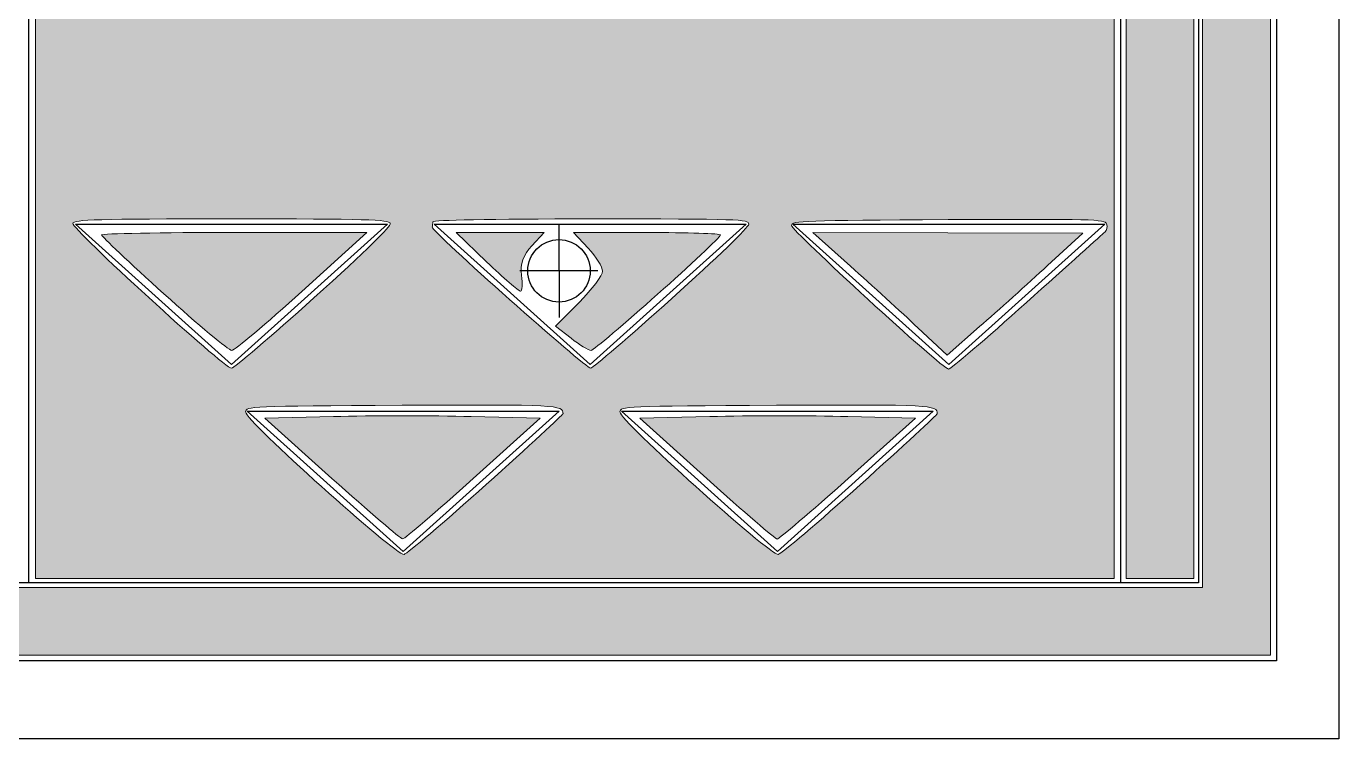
# Model space of a CAD drawing. Header units: millimetres. Extents: x 69 to 133, y 42 to 159.
# Drawn here: x 92.1 to 133.15, y 41.94 to 64.22 of the extents above; entities that cross this region are included whole.
import ezdxf

# ---------------------------------------------------------------- set-up
doc = ezdxf.new("R2010")
doc.units = ezdxf.units.MM
doc.header["$MEASUREMENT"] = 0
doc.layers.add('svg1962', color=7, linetype='Continuous')

# ---------------------------------------------------------------- blocks, each defined once
blk = doc.blocks.new('block 3')
at = {"layer": 'svg1962', "true_color": 0x1a1a1a}
h = blk.add_hatch(color=179, dxfattribs=at)
h.dxf.hatch_style = 2
edge = h.paths.add_edge_path()
edge.add_spline(control_points=[(87.511, 72.092), (87.511, 72.092), (87.516, 99.632), (87.516, 99.632), (87.516, 99.632), (88.52, 97.65), (88.52, 97.65), (88.52, 97.65), (89.524, 95.668), (89.524, 95.668), (89.524, 95.668), (89.529, 71.17), (89.529, 71.17), (89.529, 71.17), (89.534, 46.673), (89.534, 46.673), (89.534, 46.673), (109.215, 46.673), (109.215, 46.673), (109.215, 46.673), (128.896, 46.673), (128.896, 46.673), (128.896, 46.673), (128.896, 71.102), (128.896, 71.102), (128.896, 71.102), (128.896, 95.532), (128.896, 95.532), (128.896, 95.532), (129.532, 96.799), (129.532, 96.799), (129.882, 97.495), (130.359, 98.418), (130.591, 98.849), (130.591, 98.849), (131.013, 99.632), (131.013, 99.632), (131.013, 99.632), (131.015, 72.092), (131.015, 72.092), (131.015, 72.092), (131.017, 44.552), (131.017, 44.552), (131.017, 44.552), (109.261, 44.552), (109.261, 44.552), (109.261, 44.552), (87.506, 44.552), (87.506, 44.552), (87.506, 44.552), (87.511, 72.092), (87.511, 72.092)], knot_values=[0, 0, 0, 0, 1, 1, 1, 2, 2, 2, 3, 3, 3, 4, 4, 4, 5, 5, 5, 6, 6, 6, 7, 7, 7, 8, 8, 8, 9, 9, 9, 10, 10, 10, 11, 11, 11, 12, 12, 12, 13, 13, 13, 14, 14, 14, 15, 15, 15, 16, 16, 16, 17, 17, 17, 17], degree=3, periodic=1)
h = blk.add_hatch(color=179, dxfattribs=at)
h.dxf.hatch_style = 2
h.paths.add_polyline_path([(126.5, 70.02), (126.5, 93.09), (127.56, 94.147), (128.62, 95.204), (128.62, 71.077), (128.62, 46.949), (127.56, 46.949), (126.5, 46.949)])
at = {"layer": 'svg1962', "true_color": 0x333333}
h = blk.add_hatch(color=250, dxfattribs=at)
h.dxf.hatch_style = 2
h.paths.add_polyline_path([(126.5, 69.973), (126.5, 92.998), (127.56, 94.055), (128.62, 95.112), (128.62, 71.031), (128.62, 46.949), (127.56, 46.949), (126.5, 46.949)])
at = {"layer": 'svg1962', "true_color": 0x1a1a1a}
h = blk.add_hatch(color=179, dxfattribs=at)
h.dxf.hatch_style = 2
h.paths.add_polyline_path([(92.392, 69.949), (92.392, 92.949), (109.261, 92.949), (126.131, 92.949), (126.131, 69.949), (126.131, 46.949), (109.261, 46.949), (92.392, 46.949)])
edge = h.paths.add_edge_path()
edge.add_spline(control_points=[(106.49, 49.892), (107.811, 51.079), (108.892, 52.075), (108.891, 52.104), (108.884, 52.381), (108.724, 52.389), (103.862, 52.366), (99.059, 52.342), (98.982, 52.339), (98.964, 52.157), (98.94, 51.911), (103.666, 47.662), (103.917, 47.704), (104.011, 47.72), (105.168, 48.704), (106.49, 49.892)], knot_values=[0, 0, 0, 0, 1, 1, 1, 2, 2, 2, 3, 3, 3, 4, 4, 4, 5, 5, 5, 5], degree=3, periodic=1)
edge = h.paths.add_edge_path()
edge.add_spline(control_points=[(118.197, 49.892), (119.518, 51.079), (120.599, 52.075), (120.598, 52.104), (120.59, 52.381), (120.431, 52.389), (115.57, 52.366), (110.766, 52.342), (110.69, 52.339), (110.672, 52.157), (110.647, 51.911), (115.373, 47.662), (115.625, 47.704), (115.718, 47.72), (116.875, 48.704), (118.197, 49.892)], knot_values=[0, 0, 0, 0, 1, 1, 1, 2, 2, 2, 3, 3, 3, 4, 4, 4, 5, 5, 5, 5], degree=3, periodic=1)
edge = h.paths.add_edge_path()
edge.add_spline(control_points=[(101.095, 55.724), (102.769, 57.231), (103.522, 57.966), (103.486, 58.059), (103.441, 58.177), (102.772, 58.196), (98.522, 58.196), (94.272, 58.196), (93.603, 58.177), (93.557, 58.059), (93.499, 57.906), (98.295, 53.525), (98.522, 53.525), (98.594, 53.525), (99.752, 54.514), (101.095, 55.724), (101.095, 55.724), (101.095, 55.724), (101.095, 55.724)], knot_values=[0, 0, 0, 0, 1, 1, 1, 2, 2, 2, 3, 3, 3, 4, 4, 4, 5, 5, 5, 6, 6, 6, 6], degree=3, periodic=1)
edge = h.paths.add_edge_path()
edge.add_spline(control_points=[(112.295, 55.708), (113.727, 56.994), (114.7, 57.934), (114.7, 58.032), (114.7, 58.187), (114.431, 58.195), (109.768, 58.195), (106.551, 58.195), (104.832, 58.163), (104.823, 58.103), (104.815, 58.053), (104.805, 57.978), (104.8, 57.937), (104.783, 57.806), (109.615, 53.508), (109.755, 53.529), (109.83, 53.54), (110.973, 54.521), (112.296, 55.708), (112.296, 55.708), (112.295, 55.708), (112.295, 55.708)], knot_values=[0, 0, 0, 0, 1, 1, 1, 2, 2, 2, 3, 3, 3, 4, 4, 4, 5, 5, 5, 6, 6, 6, 7, 7, 7, 7], degree=3, periodic=1)
edge = h.paths.add_edge_path()
edge.add_spline(control_points=[(123.389, 55.582), (124.669, 56.73), (125.769, 57.719), (125.835, 57.778), (125.9, 57.838), (125.926, 57.956), (125.894, 58.042), (125.838, 58.185), (125.458, 58.195), (120.935, 58.173), (116.425, 58.151), (116.037, 58.137), (116.037, 57.995), (116.037, 57.828), (120.754, 53.508), (120.946, 53.499), (121.01, 53.496), (122.109, 54.434), (123.389, 55.582), (123.389, 55.582), (123.389, 55.582), (123.389, 55.582)], knot_values=[0, 0, 0, 0, 1, 1, 1, 2, 2, 2, 3, 3, 3, 4, 4, 4, 5, 5, 5, 6, 6, 6, 7, 7, 7, 7], degree=3, periodic=1)
edge = h.paths.add_edge_path()
edge.add_spline(control_points=[(100.595, 77.174), (102.109, 78.535), (102.993, 79.393), (102.993, 79.502), (102.993, 79.668), (102.819, 79.674), (98.071, 79.674), (93.554, 79.674), (93.144, 79.662), (93.09, 79.52), (93.048, 79.411), (93.159, 79.253), (93.471, 78.977), (93.714, 78.764), (94.804, 77.777), (95.895, 76.785), (97.071, 75.714), (97.942, 74.989), (98.037, 75), (98.125, 75.01), (99.276, 75.989), (100.595, 77.174), (100.595, 77.174), (100.595, 77.174), (100.595, 77.174)], knot_values=[0, 0, 0, 0, 1, 1, 1, 2, 2, 2, 3, 3, 3, 4, 4, 4, 5, 5, 5, 6, 6, 6, 7, 7, 7, 8, 8, 8, 8], degree=3, periodic=1)
edge = h.paths.add_edge_path()
edge.add_spline(control_points=[(111.643, 77.015), (112.893, 78.138), (113.991, 79.126), (114.081, 79.21), (114.18, 79.303), (114.222, 79.426), (114.187, 79.519), (114.132, 79.662), (113.737, 79.674), (109.261, 79.674), (104.792, 79.674), (104.39, 79.662), (104.336, 79.52), (104.264, 79.333), (104.025, 79.571), (106.818, 77.055), (108.086, 75.913), (109.178, 74.977), (109.246, 74.976), (109.314, 74.974), (110.392, 75.892), (111.643, 77.015), (111.643, 77.015), (111.643, 77.015), (111.643, 77.015)], knot_values=[0, 0, 0, 0, 1, 1, 1, 2, 2, 2, 3, 3, 3, 4, 4, 4, 5, 5, 5, 6, 6, 6, 7, 7, 7, 8, 8, 8, 8], degree=3, periodic=1)
edge = h.paths.add_edge_path()
edge.add_spline(control_points=[(123.063, 77.198), (124.37, 78.378), (125.435, 79.376), (125.43, 79.416), (125.425, 79.457), (125.415, 79.531), (125.407, 79.582), (125.398, 79.642), (123.682, 79.674), (120.471, 79.674), (116.178, 79.674), (115.543, 79.657), (115.496, 79.536), (115.421, 79.339), (120.269, 74.973), (120.512, 75.02), (120.608, 75.038), (121.756, 76.019), (123.063, 77.198), (123.063, 77.198), (123.063, 77.198), (123.063, 77.198)], knot_values=[0, 0, 0, 0, 1, 1, 1, 2, 2, 2, 3, 3, 3, 4, 4, 4, 5, 5, 5, 6, 6, 6, 7, 7, 7, 7], degree=3, periodic=1)
edge = h.paths.add_edge_path()
edge.add_spline(control_points=[(106.016, 83.075), (107.52, 84.427), (108.398, 85.279), (108.368, 85.357), (108.295, 85.546), (98.519, 85.542), (98.446, 85.353), (98.371, 85.158), (103.163, 80.862), (103.42, 80.894), (103.528, 80.908), (104.696, 81.889), (106.016, 83.076), (106.016, 83.076), (106.016, 83.075), (106.016, 83.075)], knot_values=[0, 0, 0, 0, 1, 1, 1, 2, 2, 2, 3, 3, 3, 4, 4, 4, 5, 5, 5, 5], degree=3, periodic=1)
edge = h.paths.add_edge_path()
edge.add_spline(control_points=[(117.723, 83.075), (119.227, 84.427), (120.105, 85.279), (120.075, 85.357), (120.002, 85.548), (110.226, 85.542), (110.152, 85.351), (110.077, 85.154), (114.867, 80.863), (115.127, 80.895), (115.235, 80.908), (116.404, 81.889), (117.723, 83.076), (117.723, 83.076), (117.723, 83.075), (117.723, 83.075)], knot_values=[0, 0, 0, 0, 1, 1, 1, 2, 2, 2, 3, 3, 3, 4, 4, 4, 5, 5, 5, 5], degree=3, periodic=1)
edge = h.paths.add_edge_path()
edge.add_spline(control_points=[(100.595, 88.881), (102.109, 90.242), (102.993, 91.1), (102.993, 91.209), (102.993, 91.376), (102.819, 91.382), (98.071, 91.382), (93.554, 91.382), (93.144, 91.369), (93.09, 91.227), (93.048, 91.118), (93.159, 90.96), (93.471, 90.685), (93.714, 90.471), (94.804, 89.485), (95.895, 88.493), (97.071, 87.422), (97.942, 86.696), (98.037, 86.708), (98.125, 86.718), (99.276, 87.696), (100.595, 88.881), (100.595, 88.881), (100.595, 88.881), (100.595, 88.881)], knot_values=[0, 0, 0, 0, 1, 1, 1, 2, 2, 2, 3, 3, 3, 4, 4, 4, 5, 5, 5, 6, 6, 6, 7, 7, 7, 8, 8, 8, 8], degree=3, periodic=1)
edge = h.paths.add_edge_path()
edge.add_spline(control_points=[(111.534, 88.622), (112.692, 89.664), (113.777, 90.639), (113.945, 90.788), (114.16, 90.979), (114.233, 91.107), (114.189, 91.22), (114.131, 91.371), (113.809, 91.382), (109.261, 91.382), (104.792, 91.382), (104.39, 91.369), (104.336, 91.227), (104.264, 91.041), (104.024, 91.28), (106.818, 88.76), (108.155, 87.554), (109.187, 86.691), (109.275, 86.704), (109.359, 86.716), (110.375, 87.579), (111.534, 88.622), (111.534, 88.622), (111.534, 88.622), (111.534, 88.622)], knot_values=[0, 0, 0, 0, 1, 1, 1, 2, 2, 2, 3, 3, 3, 4, 4, 4, 5, 5, 5, 6, 6, 6, 7, 7, 7, 8, 8, 8, 8], degree=3, periodic=1)
edge = h.paths.add_edge_path()
edge.add_spline(control_points=[(123.063, 88.906), (124.37, 90.085), (125.435, 91.083), (125.43, 91.124), (125.425, 91.164), (125.415, 91.239), (125.407, 91.289), (125.398, 91.35), (123.679, 91.382), (120.462, 91.382), (115.641, 91.382), (115.53, 91.378), (115.53, 91.203), (115.53, 90.946), (120.277, 86.682), (120.513, 86.727), (120.608, 86.746), (121.756, 87.726), (123.063, 88.906), (123.063, 88.906), (123.063, 88.906), (123.063, 88.906)], knot_values=[0, 0, 0, 0, 1, 1, 1, 2, 2, 2, 3, 3, 3, 4, 4, 4, 5, 5, 5, 6, 6, 6, 7, 7, 7, 7], degree=3, periodic=1)
at = {"layer": 'svg1962', "true_color": 0xffffff}
h = blk.add_hatch(color=7, dxfattribs=at)
h.dxf.hatch_style = 2
edge = h.paths.add_edge_path()
edge.add_spline(control_points=[(96.409, 55.85), (95.335, 56.821), (94.456, 57.651), (94.456, 57.694), (94.456, 57.736), (96.324, 57.772), (98.607, 57.772), (98.607, 57.772), (102.758, 57.772), (102.758, 57.772), (102.758, 57.772), (100.725, 55.928), (100.725, 55.928), (99.607, 54.914), (98.618, 54.084), (98.527, 54.084), (98.437, 54.084), (97.484, 54.879), (96.409, 55.85), (96.409, 55.85), (96.409, 55.85), (96.409, 55.85)], knot_values=[0, 0, 0, 0, 1, 1, 1, 2, 2, 2, 3, 3, 3, 4, 4, 4, 5, 5, 5, 6, 6, 6, 7, 7, 7, 7], degree=3, periodic=1)
h = blk.add_hatch(color=7, dxfattribs=at)
h.dxf.hatch_style = 2
edge = h.paths.add_edge_path()
edge.add_spline(control_points=[(106.5, 56.854), (106.5, 56.854), (105.546, 57.771), (105.546, 57.771), (105.546, 57.771), (106.922, 57.771), (106.922, 57.771), (106.922, 57.771), (108.298, 57.771), (108.298, 57.771), (108.298, 57.771), (107.91, 57.357), (107.91, 57.357), (107.651, 57.081), (107.545, 56.772), (107.594, 56.435), (107.634, 56.156), (107.619, 55.93), (107.561, 55.932), (107.502, 55.935), (107.025, 56.349), (106.5, 56.854)], knot_values=[0, 0, 0, 0, 1, 1, 1, 2, 2, 2, 3, 3, 3, 4, 4, 4, 5, 5, 5, 6, 6, 6, 7, 7, 7, 7], degree=3, periodic=1)
h = blk.add_hatch(color=7, dxfattribs=at)
h.dxf.hatch_style = 2
edge = h.paths.add_edge_path()
edge.add_spline(control_points=[(109.142, 54.464), (109.142, 54.464), (108.66, 54.843), (108.66, 54.843), (108.66, 54.843), (109.394, 55.584), (109.394, 55.584), (109.797, 55.992), (110.128, 56.431), (110.128, 56.561), (110.128, 56.69), (109.924, 57.015), (109.676, 57.284), (109.676, 57.284), (109.223, 57.771), (109.223, 57.771), (109.223, 57.771), (111.519, 57.771), (111.519, 57.771), (112.782, 57.771), (113.815, 57.737), (113.815, 57.694), (113.815, 57.56), (109.917, 54.084), (109.767, 54.084), (109.688, 54.084), (109.407, 54.255), (109.142, 54.464)], knot_values=[0, 0, 0, 0, 1, 1, 1, 2, 2, 2, 3, 3, 3, 4, 4, 4, 5, 5, 5, 6, 6, 6, 7, 7, 7, 8, 8, 8, 9, 9, 9, 9], degree=3, periodic=1)
h = blk.add_hatch(color=7, dxfattribs=at)
h.dxf.hatch_style = 2
edge = h.paths.add_edge_path()
edge.add_spline(control_points=[(119.986, 54.794), (119.482, 55.267), (118.537, 56.131), (117.886, 56.713), (117.886, 56.713), (116.702, 57.771), (116.702, 57.771), (116.702, 57.771), (120.928, 57.762), (120.928, 57.762), (120.928, 57.762), (125.154, 57.753), (125.154, 57.753), (125.154, 57.753), (124.047, 56.737), (124.047, 56.737), (123.439, 56.179), (122.482, 55.319), (121.922, 54.827), (121.922, 54.827), (120.902, 53.932), (120.902, 53.932), (120.902, 53.932), (119.986, 54.794), (119.986, 54.794)], knot_values=[0, 0, 0, 0, 1, 1, 1, 2, 2, 2, 3, 3, 3, 4, 4, 4, 5, 5, 5, 6, 6, 6, 7, 7, 7, 8, 8, 8, 8], degree=3, periodic=1)
h = blk.add_hatch(color=7, dxfattribs=at)
h.dxf.hatch_style = 2
edge = h.paths.add_edge_path()
edge.add_spline(control_points=[(101.664, 50.078), (101.664, 50.078), (99.562, 51.964), (99.562, 51.964), (99.562, 51.964), (101.71, 52.016), (101.71, 52.016), (102.892, 52.044), (104.83, 52.044), (106.017, 52.016), (106.017, 52.016), (108.175, 51.964), (108.175, 51.964), (108.175, 51.964), (106.078, 50.074), (106.078, 50.074), (104.925, 49.035), (103.933, 48.186), (103.874, 48.188), (103.815, 48.191), (102.821, 49.041), (101.664, 50.078), (101.664, 50.078), (101.664, 50.078), (101.664, 50.078)], knot_values=[0, 0, 0, 0, 1, 1, 1, 2, 2, 2, 3, 3, 3, 4, 4, 4, 5, 5, 5, 6, 6, 6, 7, 7, 7, 8, 8, 8, 8], degree=3, periodic=1)
h = blk.add_hatch(color=7, dxfattribs=at)
h.dxf.hatch_style = 2
edge = h.paths.add_edge_path()
edge.add_spline(control_points=[(113.391, 50.074), (113.391, 50.074), (111.295, 51.964), (111.295, 51.964), (111.295, 51.964), (113.487, 52.016), (113.487, 52.016), (114.693, 52.044), (116.634, 52.044), (117.799, 52.016), (117.799, 52.016), (119.919, 51.964), (119.919, 51.964), (119.919, 51.964), (117.805, 50.074), (117.805, 50.074), (116.642, 49.035), (115.644, 48.184), (115.588, 48.184), (115.532, 48.184), (114.543, 49.035), (113.391, 50.074)], knot_values=[0, 0, 0, 0, 1, 1, 1, 2, 2, 2, 3, 3, 3, 4, 4, 4, 5, 5, 5, 6, 6, 6, 7, 7, 7, 7], degree=3, periodic=1)
at = {"layer": 'svg1962', "color": 254, "lineweight": 25, "true_color": 0xe7e7e7}
blk.add_lwpolyline([(69.255, 159.004), (133.154, 159.004), (133.154, 41.938), (69.255, 41.938), (69.255, 159.004)], dxfattribs=at)
at = {"layer": 'svg1962', "color": 178, "lineweight": 25, "true_color": 0x060606}
for points in [[(131.203, 100.471), (131.203, 44.377)], [(89.742, 95.637), (128.764, 95.637), (128.764, 46.816), (89.742, 46.816), (89.742, 95.637)], [(92.18, 93.154), (126.325, 93.154), (126.325, 46.816), (92.18, 46.816), (92.18, 93.154)], [(93.644, 58.035), (103.399, 58.035)], [(98.522, 53.645), (93.644, 58.035)], [(103.399, 58.035), (98.522, 53.645)], [(104.863, 58.035), (114.618, 58.035)], [(109.74, 53.645), (104.863, 58.035)], [(108.765, 56.571), (108.765, 58.035)], [(114.618, 58.035), (109.74, 53.645)], [(116.081, 58.035), (125.837, 58.035)], [(120.959, 53.645), (116.081, 58.035)], [(125.837, 58.035), (120.959, 53.645)], [(109.984, 56.571), (107.545, 56.571)], [(108.765, 56.571), (108.765, 55.108)], [(99.009, 52.181), (108.765, 52.181)], [(103.887, 47.791), (99.009, 52.181)], [(108.765, 52.181), (103.887, 47.791)], [(110.716, 52.181), (120.471, 52.181)], [(115.594, 47.791), (110.716, 52.181)], [(120.471, 52.181), (115.594, 47.791)], [(131.203, 44.377), (87.303, 44.377)]]:
    blk.add_lwpolyline(points, dxfattribs=at)
at = {"layer": 'svg1962', "lineweight": 0}
for points in [[(126.5, 70.02), (126.5, 93.09), (127.56, 94.147), (128.62, 95.204), (128.62, 71.077), (128.62, 46.949), (127.56, 46.949), (126.5, 46.949), (126.5, 70.02)], [(126.5, 69.973), (126.5, 92.998), (127.56, 94.055), (128.62, 95.112), (128.62, 71.031), (128.62, 46.949), (127.56, 46.949), (126.5, 46.949), (126.5, 69.973)], [(92.392, 69.949), (92.392, 92.949), (109.261, 92.949), (126.131, 92.949), (126.131, 69.949), (126.131, 46.949), (109.261, 46.949), (92.392, 46.949), (92.392, 69.949)]]:
    blk.add_lwpolyline(points, dxfattribs=at)
for points, knots in [([(87.511, 72.092), (87.511, 72.092), (87.516, 99.632), (87.516, 99.632), (87.516, 99.632), (88.52, 97.65), (88.52, 97.65), (88.52, 97.65), (89.524, 95.668), (89.524, 95.668), (89.524, 95.668), (89.529, 71.17), (89.529, 71.17), (89.529, 71.17), (89.534, 46.673), (89.534, 46.673), (89.534, 46.673), (109.215, 46.673), (109.215, 46.673), (109.215, 46.673), (128.896, 46.673), (128.896, 46.673), (128.896, 46.673), (128.896, 71.102), (128.896, 71.102), (128.896, 71.102), (128.896, 95.532), (128.896, 95.532), (128.896, 95.532), (129.532, 96.799), (129.532, 96.799), (129.882, 97.495), (130.359, 98.418), (130.591, 98.849), (130.591, 98.849), (131.013, 99.632), (131.013, 99.632), (131.013, 99.632), (131.015, 72.092), (131.015, 72.092), (131.015, 72.092), (131.017, 44.552), (131.017, 44.552), (131.017, 44.552), (109.261, 44.552), (109.261, 44.552), (109.261, 44.552), (87.506, 44.552), (87.506, 44.552), (87.506, 44.552), (87.511, 72.092), (87.511, 72.092)], [0, 0, 0, 0, 1, 1, 1, 2, 2, 2, 3, 3, 3, 4, 4, 4, 5, 5, 5, 6, 6, 6, 7, 7, 7, 8, 8, 8, 9, 9, 9, 10, 10, 10, 11, 11, 11, 12, 12, 12, 13, 13, 13, 14, 14, 14, 15, 15, 15, 16, 16, 16, 17, 17, 17, 17]), ([(101.095, 55.724), (102.769, 57.231), (103.522, 57.966), (103.486, 58.059), (103.441, 58.177), (102.772, 58.196), (98.522, 58.196), (94.272, 58.196), (93.603, 58.177), (93.557, 58.059), (93.499, 57.906), (98.295, 53.525), (98.522, 53.525), (98.594, 53.525), (99.752, 54.514), (101.095, 55.724), (101.095, 55.724), (101.095, 55.724), (101.095, 55.724)], [0, 0, 0, 0, 1, 1, 1, 2, 2, 2, 3, 3, 3, 4, 4, 4, 5, 5, 5, 6, 6, 6, 6]), ([(112.295, 55.708), (113.727, 56.994), (114.7, 57.934), (114.7, 58.032), (114.7, 58.187), (114.431, 58.195), (109.768, 58.195), (106.551, 58.195), (104.832, 58.163), (104.823, 58.103), (104.815, 58.053), (104.805, 57.978), (104.8, 57.937), (104.783, 57.806), (109.615, 53.508), (109.755, 53.529), (109.83, 53.54), (110.973, 54.521), (112.296, 55.708), (112.296, 55.708), (112.295, 55.708), (112.295, 55.708)], [0, 0, 0, 0, 1, 1, 1, 2, 2, 2, 3, 3, 3, 4, 4, 4, 5, 5, 5, 6, 6, 6, 7, 7, 7, 7]), ([(123.389, 55.582), (124.669, 56.73), (125.769, 57.719), (125.835, 57.778), (125.9, 57.838), (125.926, 57.956), (125.894, 58.042), (125.838, 58.185), (125.458, 58.195), (120.935, 58.173), (116.425, 58.151), (116.037, 58.137), (116.037, 57.995), (116.037, 57.828), (120.754, 53.508), (120.946, 53.499), (121.01, 53.496), (122.109, 54.434), (123.389, 55.582), (123.389, 55.582), (123.389, 55.582), (123.389, 55.582)], [0, 0, 0, 0, 1, 1, 1, 2, 2, 2, 3, 3, 3, 4, 4, 4, 5, 5, 5, 6, 6, 6, 7, 7, 7, 7]), ([(96.409, 55.85), (95.335, 56.821), (94.456, 57.651), (94.456, 57.694), (94.456, 57.736), (96.324, 57.772), (98.607, 57.772), (98.607, 57.772), (102.758, 57.772), (102.758, 57.772), (102.758, 57.772), (100.725, 55.928), (100.725, 55.928), (99.607, 54.914), (98.618, 54.084), (98.527, 54.084), (98.437, 54.084), (97.484, 54.879), (96.409, 55.85), (96.409, 55.85), (96.409, 55.85), (96.409, 55.85)], [0, 0, 0, 0, 1, 1, 1, 2, 2, 2, 3, 3, 3, 4, 4, 4, 5, 5, 5, 6, 6, 6, 7, 7, 7, 7]), ([(106.5, 56.854), (106.5, 56.854), (105.546, 57.771), (105.546, 57.771), (105.546, 57.771), (106.922, 57.771), (106.922, 57.771), (106.922, 57.771), (108.298, 57.771), (108.298, 57.771), (108.298, 57.771), (107.91, 57.357), (107.91, 57.357), (107.651, 57.081), (107.545, 56.772), (107.594, 56.435), (107.634, 56.156), (107.619, 55.93), (107.561, 55.932), (107.502, 55.935), (107.025, 56.349), (106.5, 56.854)], [0, 0, 0, 0, 1, 1, 1, 2, 2, 2, 3, 3, 3, 4, 4, 4, 5, 5, 5, 6, 6, 6, 7, 7, 7, 7]), ([(109.142, 54.464), (109.142, 54.464), (108.66, 54.843), (108.66, 54.843), (108.66, 54.843), (109.394, 55.584), (109.394, 55.584), (109.797, 55.992), (110.128, 56.431), (110.128, 56.561), (110.128, 56.69), (109.924, 57.015), (109.676, 57.284), (109.676, 57.284), (109.223, 57.771), (109.223, 57.771), (109.223, 57.771), (111.519, 57.771), (111.519, 57.771), (112.782, 57.771), (113.815, 57.737), (113.815, 57.694), (113.815, 57.56), (109.917, 54.084), (109.767, 54.084), (109.688, 54.084), (109.407, 54.255), (109.142, 54.464)], [0, 0, 0, 0, 1, 1, 1, 2, 2, 2, 3, 3, 3, 4, 4, 4, 5, 5, 5, 6, 6, 6, 7, 7, 7, 8, 8, 8, 9, 9, 9, 9]), ([(119.986, 54.794), (119.482, 55.267), (118.537, 56.131), (117.886, 56.713), (117.886, 56.713), (116.702, 57.771), (116.702, 57.771), (116.702, 57.771), (120.928, 57.762), (120.928, 57.762), (120.928, 57.762), (125.154, 57.753), (125.154, 57.753), (125.154, 57.753), (124.047, 56.737), (124.047, 56.737), (123.439, 56.179), (122.482, 55.319), (121.922, 54.827), (121.922, 54.827), (120.902, 53.932), (120.902, 53.932), (120.902, 53.932), (119.986, 54.794), (119.986, 54.794)], [0, 0, 0, 0, 1, 1, 1, 2, 2, 2, 3, 3, 3, 4, 4, 4, 5, 5, 5, 6, 6, 6, 7, 7, 7, 8, 8, 8, 8]), ([(106.49, 49.892), (107.811, 51.079), (108.892, 52.075), (108.891, 52.104), (108.884, 52.381), (108.724, 52.389), (103.862, 52.366), (99.059, 52.342), (98.982, 52.339), (98.964, 52.157), (98.94, 51.911), (103.666, 47.662), (103.917, 47.704), (104.011, 47.72), (105.168, 48.704), (106.49, 49.892)], [0, 0, 0, 0, 1, 1, 1, 2, 2, 2, 3, 3, 3, 4, 4, 4, 5, 5, 5, 5]), ([(118.197, 49.892), (119.518, 51.079), (120.599, 52.075), (120.598, 52.104), (120.59, 52.381), (120.431, 52.389), (115.57, 52.366), (110.766, 52.342), (110.69, 52.339), (110.672, 52.157), (110.647, 51.911), (115.373, 47.662), (115.625, 47.704), (115.718, 47.72), (116.875, 48.704), (118.197, 49.892)], [0, 0, 0, 0, 1, 1, 1, 2, 2, 2, 3, 3, 3, 4, 4, 4, 5, 5, 5, 5]), ([(101.664, 50.078), (101.664, 50.078), (99.562, 51.964), (99.562, 51.964), (99.562, 51.964), (101.71, 52.016), (101.71, 52.016), (102.892, 52.044), (104.83, 52.044), (106.017, 52.016), (106.017, 52.016), (108.175, 51.964), (108.175, 51.964), (108.175, 51.964), (106.078, 50.074), (106.078, 50.074), (104.925, 49.035), (103.933, 48.186), (103.874, 48.188), (103.815, 48.191), (102.821, 49.041), (101.664, 50.078), (101.664, 50.078), (101.664, 50.078), (101.664, 50.078)], [0, 0, 0, 0, 1, 1, 1, 2, 2, 2, 3, 3, 3, 4, 4, 4, 5, 5, 5, 6, 6, 6, 7, 7, 7, 8, 8, 8, 8]), ([(113.391, 50.074), (113.391, 50.074), (111.295, 51.964), (111.295, 51.964), (111.295, 51.964), (113.487, 52.016), (113.487, 52.016), (114.693, 52.044), (116.634, 52.044), (117.799, 52.016), (117.799, 52.016), (119.919, 51.964), (119.919, 51.964), (119.919, 51.964), (117.805, 50.074), (117.805, 50.074), (116.642, 49.035), (115.644, 48.184), (115.588, 48.184), (115.532, 48.184), (114.543, 49.035), (113.391, 50.074)], [0, 0, 0, 0, 1, 1, 1, 2, 2, 2, 3, 3, 3, 4, 4, 4, 5, 5, 5, 6, 6, 6, 7, 7, 7, 7])]:
    blk.add_open_spline(points, degree=3, knots=knots, dxfattribs=at)
at = {"layer": 'svg1962', "color": 178, "lineweight": 25, "true_color": 0x060606}
blk.add_open_spline([(109.74, 56.571), (109.74, 57.11), (109.304, 57.547), (108.765, 57.547), (108.226, 57.547), (107.789, 57.11), (107.789, 56.571), (107.789, 56.032), (108.226, 55.596), (108.765, 55.596), (109.304, 55.596), (109.74, 56.032), (109.74, 56.571)], degree=3, knots=[0, 0, 0, 0, 1, 1, 1, 2, 2, 2, 3, 3, 3, 4, 4, 4, 4], dxfattribs=at)

msp = doc.modelspace()

# ---------------------------------------------------------------- block references
at = {"layer": 'svg1962'}
msp.add_blockref('block 3', (0, 0), dxfattribs=at)

doc.saveas('drawing.dxf')
